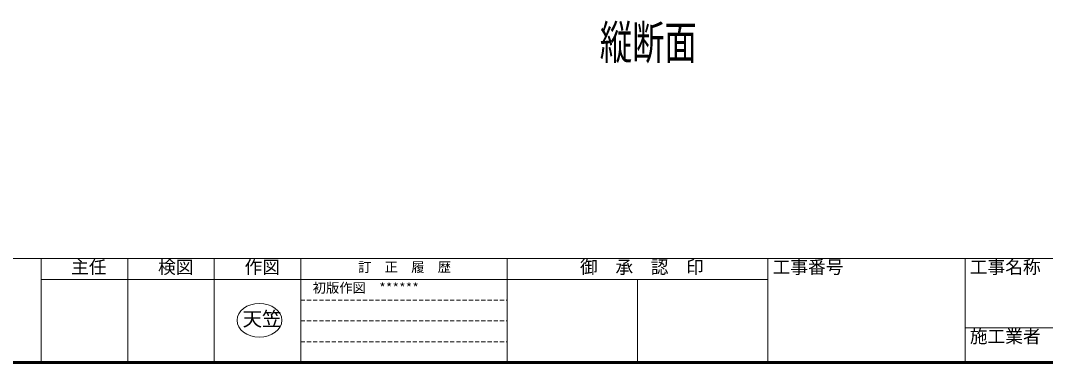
# Model space of a CAD drawing. Units: millimetres at full size; details may follow other scales. Extents: x -18823 to 1599, y -13140 to 1133.
# Drawn here: x -650 to 535, y -1129 to -733 of the extents above; entities that cross this region are included whole.
import ezdxf
from ezdxf.enums import TextEntityAlignment as Align

# ---------------------------------------------------------------- set-up
doc = ezdxf.new("R2010")
doc.units = ezdxf.units.MM
doc.header["$LTSCALE"] = 4
doc.linetypes.add('DASHED1', pattern=[1.8, 1.2, -0.6])
doc.layers.add('0-0_0', color=7, linetype='Continuous', lineweight=18)
doc.layers.add('0-D_WAKU', color=7, linetype='Continuous', lineweight=18)
doc.layers.add('0-B_MOJI', color=6, linetype='Continuous')
doc.styles.add('ＭＳ ゴシック', font='')
doc.styles.get('ＭＳ ゴシック').set_extended_font_data('MS Gothic')

msp = doc.modelspace()

# ---------------------------------------------------------------- linework, layer by layer
at = {"layer": '0-0_0'}
msp.add_ellipse((-373.675, -1079.298), major_axis=(25.847, 0), ratio=0.755094, dxfattribs=at)
at = {"layer": '0-D_WAKU'}
for p, q in [((-1602, -1008), (1598, -1008)), ((-626, -1008), (-626, -1128)), ((-526, -1008), (-526, -1128)), ((-426, -1008), (-426, -1128)), ((-326, -1008), (-326, -1128)), ((-87.333, -1008), (-87.333, -1128)), ((214, -1008), (214, -1128)), ((442, -1008), (442, -1128)), ((-626, -1032), (-326, -1032)), ((-326, -1032), (-87.333, -1032)), ((-87.333, -1032), (214, -1032)), ((63.333, -1032), (63.333, -1128)), ((442, -1088), (1450, -1088)), ((-1603.2, -1129.2), (1599.2, -1129.2)), ((-1602.6, -1128.6), (1598.6, -1128.6)), ((-1602, -1128), (1598, -1128)), ((-1601.4, -1127.4), (1597.4, -1127.4)), ((-1600.8, -1126.8), (1596.8, -1126.8))]:
    msp.add_line(p, q, dxfattribs=at)
at = {"layer": '0-D_WAKU', "linetype": 'DASHED1'}
for p, q in [((-326, -1056), (-87.333, -1056)), ((-326, -1080), (-87.333, -1080)), ((-326, -1104), (-87.333, -1104))]:
    msp.add_line(p, q, dxfattribs=at)

# ---------------------------------------------------------------- texts
at = {"layer": '0-0_0', "style": 'ＭＳ ゴシック', "width": 0.7}
msp.add_text('縦断面', height=39.1, dxfattribs=at).set_placement((19.825, -789.379), align=Align.BOTTOM_LEFT)
at = {"layer": '0-0_0', "style": 'ＭＳ ゴシック'}
for s, height, p in [('初版作図\u3000******', 11.26, (-312.094, -1050.819)), ('天笠', 16.52, (-393.167, -1090.908))]:
    msp.add_text(s, height=height, dxfattribs=at).set_placement(p, align=Align.BOTTOM_LEFT)
at = {"layer": '0-B_MOJI', "style": 'ＭＳ ゴシック'}
for s, height, p in [('主任', 15.01, (-591.395, -1029.842)), ('検図', 15.01, (-490.862, -1029.842)), ('作図', 15.01, (-390.862, -1029.842)), ('訂\u3000正\u3000履\u3000歴', 11.26, (-259.675, -1026.819)), ('御  承  認  印', 15.01, (-3.106, -1029.842)), ('工事番号', 15.01, (219.508, -1029.842)), ('工事名称', 15.01, (447.508, -1029.842)), ('施工業者', 15.01, (447.508, -1109.842))]:
    msp.add_text(s, height=height, dxfattribs=at).set_placement(p, align=Align.BOTTOM_LEFT)

doc.saveas('drawing.dxf')
